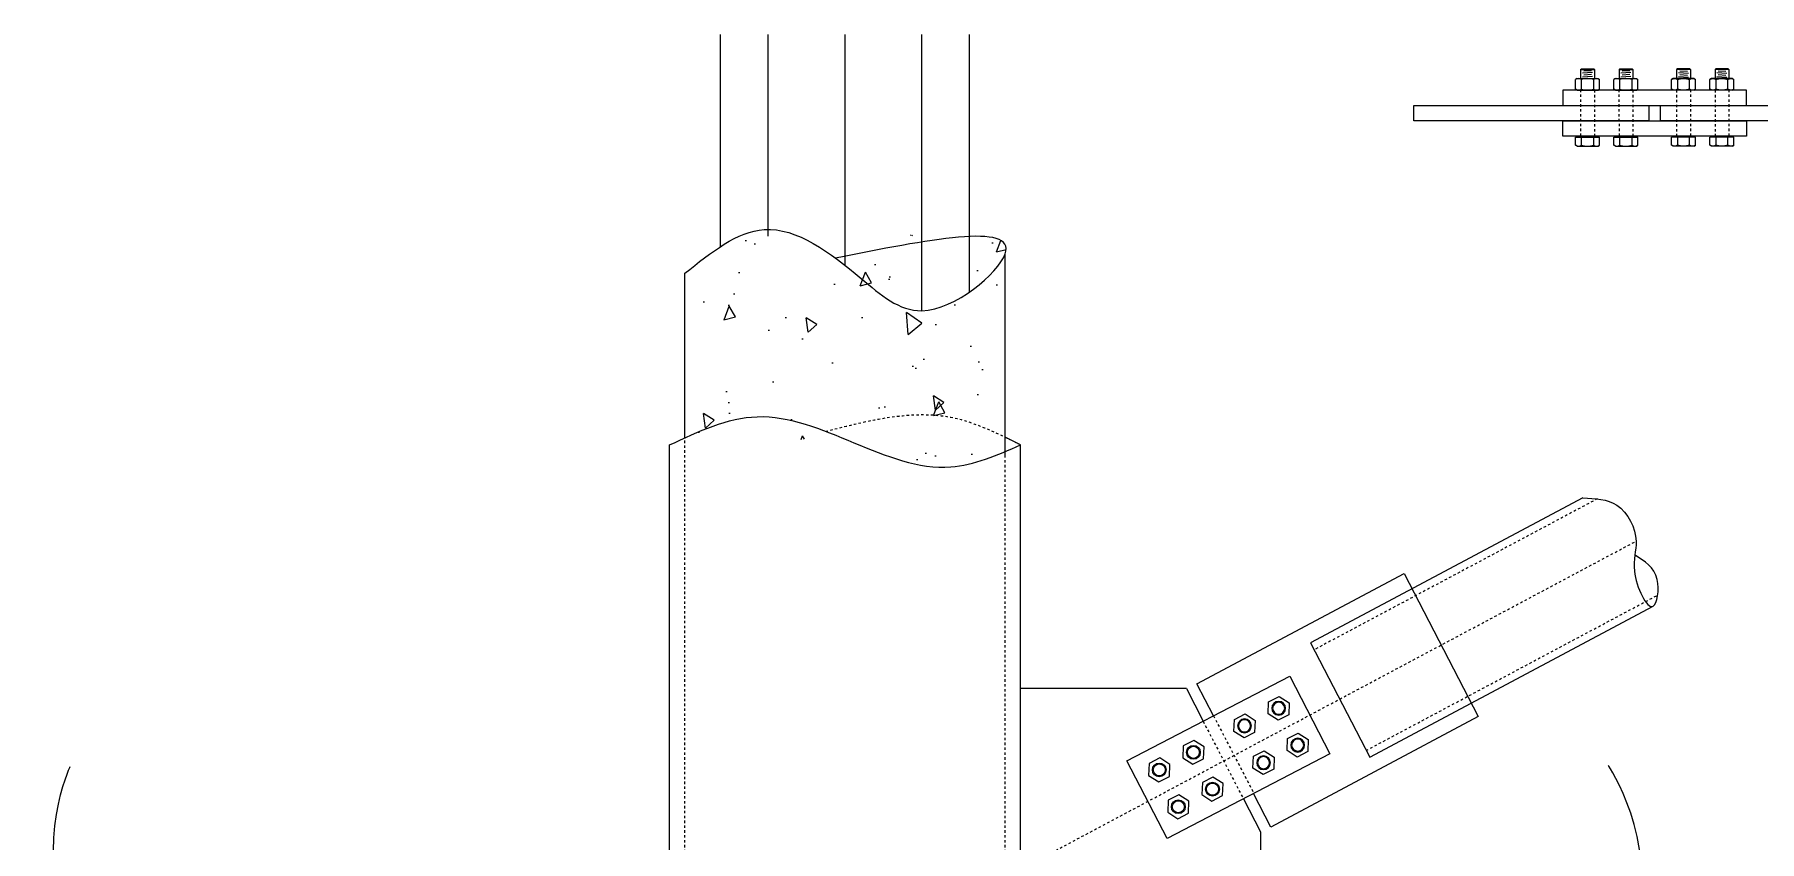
# Model space of a CAD drawing. Header units: millimetres. Extents: x -6949 to 305728, y -55091 to 76684.
# Drawn here: x 13944 to 16191, y -46802 to -45750 of the extents above; entities that cross this region are included whole.
import ezdxf

# ---------------------------------------------------------------- set-up
doc = ezdxf.new("R2010")
doc.units = ezdxf.units.MM
doc.linetypes.add('Tratto', pattern=[6.35, 3.175, -3.175])
for name, color, linetype, lineweight in [('armatura', 1, 'Continuous', 15), ('bulloni', 5, 'Continuous', 18), ('S-BEAM', 5, 'Continuous', 18), ('S-COLS', 7, 'Continuous', 18), ('S-FSTN', 7, 'Continuous', 18), ('tratteggio', 7, 'Tratto', 15)]:
    doc.layers.add(name, color=color, linetype=linetype, lineweight=lineweight)
pattern_1 = [(97.99999999999994, (-2529.10796275881, 7203.966816615539), (133.7503869756615, 124.7242640742402), [19.05, -209.55]), (42.99999999999998, (-2529.10796275881, 7203.966816615539), (-165.5653578596747, 101.6510164397211), [15.24, -167.64058417]), (148.4514447, (-2517.962132493709, 7214.3604714881), (-31.81496541808689, 226.3752749455984), [16.1900088, -178.0902446]), (94.18419999999993, (-2566.859719893057, 7237.958651418572), (212.6308214575585, 173.3191781519976), [28.575, -314.3249999999999]), (144.63555761, (-2549.140518512422, 7252.401919632241), (-25.01907201273977, 341.9860465484119), [24.28502314, -267.13560816]), (39.18415117000006, (-2566.859719893057, 7237.958651418572), (-25.01907199466581, 341.9860465502691), [22.85996707, -251.45973192]), (68.99999999999997, (-2540.425863207978, 7248.336571284941), (177.4476824217981, 44.24267626722601), [19.05, -209.55]), (13.99999999999999, (-2540.425863207978, 7248.336571284941), (-95.52470523653865, 169.1736630259935), [15.24, -167.64]), (119.451445, (-2525.638556305397, 7252.023460935416), (81.92297625256279, 213.4163396781142), [16.1900088, -178.0899376]), (85.49999999999999, (-2529.10796275881, 7203.966816615539), (-60.76996064075318, 58.87364395551975), [0, -165.608, 0, -170.18, 0, -168.275]), (55.49999999999997, (-2529.10796275881, 7203.966816615539), (-29.73759449722127, 116.6905752081068), [0, -97.02799999999999, 0, -161.798, 0, -64.135]), (15.49999999999997, (-2567.008858564184, 7161.873607410846), (94.98510361520712, 96.93017124016839), [0, -63.49999999999999, 0, -198.12, 0, -262.8899999999999]), (5.499999999999974, (-2584.004775965708, 7142.997728843722), (80.2222037187988, 127.0950780119338), [0, -82.55, 0, -131.572, 0, -186.69])]

# ---------------------------------------------------------------- blocks, each defined once
blk = doc.blocks.new('*U59')
at = {"layer": 'bulloni'}
blk.add_lwpolyline([(-15.58845726812069, 0), (-7.794228634058527, -13.5), (7.794228634058527, -13.5), (15.58845726812069, 0), (7.794228634058527, 13.5), (-7.794228634058527, 13.5)], close=True, dxfattribs=at)
for radius in [9, 7.875]:
    blk.add_circle((3.637978807091713e-12, -7.275957614183426e-12), radius, dxfattribs=at)
blk = doc.blocks.new('*U60')
at = {"color": 0, "linetype": 'ByBlock', "lineweight": -2, "transparency": 16777216}
for p in [(0, 0), (50.00000000000364, 0), (-3.30654635769863e-15, -54.00000000001268), (50.00000000000364, -54.00000000001268)]:
    blk.add_blockref('*U59', p, dxfattribs=at)
blk = doc.blocks.new('*U61')
at = {"layer": 'bulloni'}
blk.add_lwpolyline([(-15.58845726812069, 0), (-7.794228634058527, -13.5), (7.794228634058527, -13.5), (15.58845726812069, 0), (7.794228634058527, 13.5), (-7.794228634058527, 13.5)], close=True, dxfattribs=at)
for radius in [9, 7.875]:
    blk.add_circle((3.637978807091713e-12, -7.275957614183426e-12), radius, dxfattribs=at)
blk = doc.blocks.new('*U62')
at = {"color": 0, "linetype": 'ByBlock', "lineweight": -2, "transparency": 16777216}
for p in [(0, 0), (50.00000000000364, 0), (-3.30654635769863e-15, -54.00000000001268), (50.00000000000364, -54.00000000001268)]:
    blk.add_blockref('*U61', p, dxfattribs=at)
blk = doc.blocks.new('*U124')
at = {"layer": 'bulloni'}
for p, q in [((-9, 49.31435235408571), (-8, 50.31435235408571)), ((-9, 49.31435235408571), (-9, 37.68564764591429)), ((-9, 49.31435235408571), (9, 49.31435235408571)), ((-8, 50.31435235408571), (8, 50.31435235408571)), ((6.5, 45.42050889567327), (-6.5, 44.69341091231036)), ((5, 47.83661297451908), (-5, 47.27730683347181)), ((8, 50.31435235408571), (9, 49.31435235408571)), ((9, 49.31435235408571), (9, 37.68564764591429)), ((-13.69999999999709, 37.68564764591429), (-15.58845726811705, 36.42924764591589)), ((-15.58845726811705, 23.94204764591996), (-15.58845726811705, 36.42924764591589)), ((-13.69999999999709, 22.68564764591429), (-15.58845726811705, 23.94204764591996)), ((-13.69999999999709, 37.68564764591429), (13.69999999999709, 37.68564764591429)), ((-13.69999999999709, 22.68564764591429), (13.69999999999709, 22.68564764591429)), ((-7.794228634054889, 23.94204764591996), (-7.794228634054889, 36.42924764591589)), ((6.5, 40.42050889567327), (-6.5, 39.69341091231036)), ((5, 42.83661297451908), (-5, 42.27730683347181)), ((7.794228634062165, 36.42924764591589), (7.794228634062165, 23.94204764591996)), ((13.69999999999709, 37.68564764591429), (15.58845726812433, 36.42924764591589)), ((13.69999999999709, 22.68564764591429), (15.58845726812433, 23.94204764591996)), ((15.58845726812433, 23.94204764591996), (15.58845726812433, 36.42924764591589)), ((-15.58845726811705, -38.81435235408571), (15.58845726812433, -38.81435235408571)), ((-15.58845726811705, -49.05795235408732), (-15.58845726811705, -38.81435235408571)), ((-12.5, -38.31435235408571), (12.5, -38.31435235408571)), ((-12.5, -38.81435235408571), (-12.5, -38.31435235408571)), ((-7.794228634054889, -49.05795235408732), (-7.794228634054889, -38.81435235408571)), ((7.794228634062165, -38.81435235408571), (7.794228634062165, -49.05795235408732)), ((12.5, -38.81435235408571), (12.5, -38.31435235408571)), ((15.58845726812433, -49.05795235408732), (15.58845726812433, -38.81435235408571)), ((-13.69999999999709, -50.31435235408571), (-15.58845726811705, -49.05795235408732)), ((-13.69999999999709, -50.31435235408571), (13.70000000000437, -50.31435235408571)), ((13.70000000000437, -50.31435235408571), (15.58845726812433, -49.05795235408732))]:
    blk.add_line(p, q, dxfattribs=at)
at = {"layer": 'bulloni', "linetype": 'Tratto'}
for points in [[(-9, 22.68564764591429), (-9.1953989747999, 23.17007185387774), (-9, -37.31435235408571)], [(9, 22.68564764591429), (9, 22.68564764591429), (9, -37.31435235408571)]]:
    blk.add_lwpolyline(points, dxfattribs=at)
at = {"layer": 'bulloni'}
for centre, radius, start, end in [((-11.69134295108961, 31.01339320465922), 6.672254441261562, 54.26214708348375, 125.7378529165163), ((-11.69134295108961, 29.35790208717663), 6.672254441261562, 234.2621470834837, 305.7378529165162), ((0, 12.88122988087707), 24.80441776504056, 71.68581878839565, 108.3141812116044), ((0, 47.49006541095878), 24.80441776504056, 251.6858187883957, 288.3141812116044), ((11.69134295108961, 31.01339320465922), 6.672254441261839, 54.26214708348375, 125.7378529165163), ((11.69134295108961, 29.35790208717663), 6.672254441261839, 234.2621470834837, 305.7378529165162), ((-10, -37.31435235408571), 1, 270, 0), ((10, -37.31435235408571), 1, 180, 270), ((-11.69134295108961, -43.64209791282337), 6.672254441261562, 234.2621470834837, 305.7378529165162), ((0, -25.50993458904122), 24.80441776504056, 251.6858187883957, 288.3141812116044), ((11.69134295108961, -43.64209791282337), 6.672254441261839, 234.2621470834837, 305.7378529165162)]:
    blk.add_arc(centre, radius, start, end, dxfattribs=at)
blk = doc.blocks.new('*U125')
at = {"color": 0, "linetype": 'ByBlock', "lineweight": -2, "transparency": 16777216}
for p in [(0, 0), (50.00000000000546, 0)]:
    blk.add_blockref('*U124', p, dxfattribs=at)
blk = doc.blocks.new('*U126')
at = {"layer": 'bulloni'}
for p, q in [((-9, 49.31435235408571), (-8, 50.31435235408571)), ((-9, 49.31435235408571), (-9, 37.68564764591429)), ((-9, 49.31435235408571), (9, 49.31435235408571)), ((-8, 50.31435235408571), (8, 50.31435235408571)), ((6.5, 45.42050889567327), (-6.5, 44.69341091231036)), ((5, 47.83661297451908), (-5, 47.27730683347181)), ((8, 50.31435235408571), (9, 49.31435235408571)), ((9, 49.31435235408571), (9, 37.68564764591429)), ((-13.69999999999709, 37.68564764591429), (-15.58845726811705, 36.42924764591589)), ((-15.58845726811705, 23.94204764591996), (-15.58845726811705, 36.42924764591589)), ((-13.69999999999709, 22.68564764591429), (-15.58845726811705, 23.94204764591996)), ((-13.69999999999709, 37.68564764591429), (13.69999999999709, 37.68564764591429)), ((-13.69999999999709, 22.68564764591429), (13.69999999999709, 22.68564764591429)), ((-7.794228634054889, 23.94204764591996), (-7.794228634054889, 36.42924764591589)), ((6.5, 40.42050889567327), (-6.5, 39.69341091231036)), ((5, 42.83661297451908), (-5, 42.27730683347181)), ((7.794228634062165, 36.42924764591589), (7.794228634062165, 23.94204764591996)), ((13.69999999999709, 37.68564764591429), (15.58845726812433, 36.42924764591589)), ((13.69999999999709, 22.68564764591429), (15.58845726812433, 23.94204764591996)), ((15.58845726812433, 23.94204764591996), (15.58845726812433, 36.42924764591589)), ((-15.58845726811705, -38.81435235408571), (15.58845726812433, -38.81435235408571)), ((-15.58845726811705, -49.05795235408732), (-15.58845726811705, -38.81435235408571)), ((-12.5, -38.31435235408571), (12.5, -38.31435235408571)), ((-12.5, -38.81435235408571), (-12.5, -38.31435235408571)), ((-7.794228634054889, -49.05795235408732), (-7.794228634054889, -38.81435235408571)), ((7.794228634062165, -38.81435235408571), (7.794228634062165, -49.05795235408732)), ((12.5, -38.81435235408571), (12.5, -38.31435235408571)), ((15.58845726812433, -49.05795235408732), (15.58845726812433, -38.81435235408571)), ((-13.69999999999709, -50.31435235408571), (-15.58845726811705, -49.05795235408732)), ((-13.69999999999709, -50.31435235408571), (13.70000000000437, -50.31435235408571)), ((13.70000000000437, -50.31435235408571), (15.58845726812433, -49.05795235408732))]:
    blk.add_line(p, q, dxfattribs=at)
at = {"layer": 'bulloni', "linetype": 'Tratto'}
for points in [[(-9, 22.68564764591429), (-9.1953989747999, 23.17007185387774), (-9, -37.31435235408571)], [(9, 22.68564764591429), (9, 22.68564764591429), (9, -37.31435235408571)]]:
    blk.add_lwpolyline(points, dxfattribs=at)
at = {"layer": 'bulloni'}
for centre, radius, start, end in [((-11.69134295108961, 31.01339320465922), 6.672254441261562, 54.26214708348375, 125.7378529165163), ((-11.69134295108961, 29.35790208717663), 6.672254441261562, 234.2621470834837, 305.7378529165162), ((0, 12.88122988087707), 24.80441776504056, 71.68581878839565, 108.3141812116044), ((0, 47.49006541095878), 24.80441776504056, 251.6858187883957, 288.3141812116044), ((11.69134295108961, 31.01339320465922), 6.672254441261839, 54.26214708348375, 125.7378529165163), ((11.69134295108961, 29.35790208717663), 6.672254441261839, 234.2621470834837, 305.7378529165162), ((-10, -37.31435235408571), 1, 270, 0), ((10, -37.31435235408571), 1, 180, 270), ((-11.69134295108961, -43.64209791282337), 6.672254441261562, 234.2621470834837, 305.7378529165162), ((0, -25.50993458904122), 24.80441776504056, 251.6858187883957, 288.3141812116044), ((11.69134295108961, -43.64209791282337), 6.672254441261839, 234.2621470834837, 305.7378529165162)]:
    blk.add_arc(centre, radius, start, end, dxfattribs=at)
blk = doc.blocks.new('*U127')
at = {"color": 0, "linetype": 'ByBlock', "lineweight": -2, "transparency": 16777216}
for p in [(0, 0), (50.00000000000546, 0)]:
    blk.add_blockref('*U126', p, dxfattribs=at)

msp = doc.modelspace()

# ---------------------------------------------------------------- hatches: boundary and pattern name
h = msp.add_hatch()
h.set_pattern_fill('AR-CONC', color=256, angle=47.99999999999998)
h.set_pattern_definition(pattern_1)
edge = h.paths.add_edge_path()
edge.add_spline(control_points=[(15208.50048000448, -46266.63937285326), (15222.09886782383, -46272.30455968573), (15247.21976428899, -46291.84329510768), (15050.15937921183, -46347.11459808906), (14934.48679109137, -46210.86850099066), (14810.5400555286, -46267.17219773517), (14771.5004799999, -46284.90620590911)], knot_values=[0, 0, 0, 0, 45.40762748929205, 140.6166082208578, 401.1580139626918, 520.9526918642199, 520.9526918642199, 520.9526918642199, 520.9526918642199], degree=3, periodic=0)
edge.add_spline(control_points=[(14969.81767852837, -46268.91999835357), (15009.18740156934, -46255.55472249691), (15070.98226224532, -46234.57653683382), (15184.46259201805, -46256.62501465798), (15208.50048000448, -46266.63937285326)], knot_values=[520.9526918642199, 520.9526918642199, 520.9526918642199, 520.9526918642199, 661.8701943812187, 742.137317059071, 742.137317059071, 742.137317059071, 742.137317059071], degree=3, periodic=0)
edge.add_line((15208.50048000448, -46266.63937285326), (15208.50048000448, -46036.04621421178))
edge.add_spline(control_points=[(15208.50048000448, -46036.04621421179), (15199.53422842253, -46060.96842643239), (15105.44420256567, -46141.88559912519), (15008.6282126641, -46055.41744661103), (14900.44190752824, -45973.68301111698), (14825.57998063959, -46033.85059132047), (14791.5004799999, -46061.24076377867)], knot_values=[0, 3.080913302255794e-11, 3.080913302255794e-11, 3.080913302255794e-11, 131.2395490403192, 220.7361039430126, 362.0852820981834, 480.2025657033868, 480.2025657033868, 480.2025657033868, 480.2025657033868], degree=3, periodic=0)
edge.add_line((14791.5004799999, -46061.24076377867), (14791.5004799999, -46275.89583810835))
h = msp.add_hatch()
h.set_pattern_fill('AR-CONC', color=256, angle=47.99999999999998)
h.set_pattern_definition(pattern_1)
edge = h.paths.add_edge_path()
edge.add_spline(control_points=[(15052.68787754383, -46093.06754652664), (15067.47519454863, -46103.21993018938), (15093.52012831656, -46115.2552875324), (15125.19971134061, -46105.81959979999), (15137.93787754497, -46099.79551907209)], knot_values=[296.9434305999085, 296.9434305999085, 296.9434305999085, 296.9434305999085, 348.9630166630676, 385.4239193755278, 385.4239193755278, 385.4239193755278, 385.4239193755278], degree=3, periodic=0)
edge.add_line((15137.93787754497, -46099.79551907209), (15137.93787754497, -46015.16120781993))
edge.add_spline(control_points=[(15137.93787754497, -46015.16120781993), (15113.25395696884, -46017.84314789868), (15083.91009735671, -46022.82527220691), (15052.68787754383, -46028.73457055704)], knot_values=[599.1185761200541, 599.1185761200541, 599.1185761200541, 599.1185761200541, 659.9619776189662, 659.9619776189662, 659.9619776189662, 659.9619776189662], degree=3, periodic=0)
edge.add_line((15052.68787754383, -46028.73457055704), (15052.68787754383, -46093.06754652664))
edge = h.paths.add_edge_path()
edge.add_spline(control_points=[(15137.93787754497, -46099.79551907209), (15149.35127660461, -46094.39794172761), (15160.51073902364, -46087.28567950423), (15170.50048000448, -46079.54500591102)], knot_values=[385.4239193755278, 385.4239193755278, 385.4239193755278, 385.4239193755278, 418.0928943327669, 418.0928943327669, 418.0928943327669, 418.0928943327669], degree=3, periodic=0)
edge.add_line((15170.50048000448, -46079.54500591102), (15170.50048000448, -46013.03731230591))
edge.add_spline(control_points=[(15170.50048000442, -46013.03731230591), (15160.97936045217, -46013.0872576009), (15150.01652151326, -46013.84884744122), (15137.93787754497, -46015.16120781993)], knot_values=[569.345923827709, 569.345923827709, 569.345923827709, 569.345923827709, 599.1185761200541, 599.1185761200541, 599.1185761200541, 599.1185761200541], degree=3, periodic=0)
edge.add_line((15137.93787754497, -46015.16120781993), (15137.93787754497, -46099.79551907209))
edge = h.paths.add_edge_path()
edge.add_spline(control_points=[(15170.50048000448, -46079.54500591102), (15189.4927970334, -46064.82857560702), (15225.44782808538, -46023.45886541584), (15199.00800300427, -46012.88776932016), (15170.50048000442, -46013.03731230591)], knot_values=[418.0928943327669, 418.0928943327669, 418.0928943327669, 418.0928943327669, 480.2025657033868, 569.345923827709, 569.345923827709, 569.345923827709, 569.345923827709], degree=3, periodic=0)
edge.add_line((15170.50048000448, -46013.03731230591), (15170.50048000448, -46079.54500591102))
edge = h.paths.add_edge_path()
edge.add_spline(control_points=[(15052.68787754383, -46028.73457055705), (15031.60396134053, -46032.72503478352), (15009.66349283495, -46037.13830027032), (14987.72302432937, -46041.55156575712)], knot_values=[659.9619776189662, 659.9619776189662, 659.9619776189662, 659.9619776189662, 701.0486519943026, 701.0486519943026, 701.0486519943026, 701.0486519943026], degree=3, periodic=0)
edge.add_spline(control_points=[(14791.5004799999, -46061.24076377867), (14825.57998063959, -46033.85059132047), (14900.44190752824, -45973.68301111698), (14992.50098272241, -46043.23337179942), (15042.03450906189, -46085.75336748429), (15052.68787754383, -46093.06754652664)], knot_values=[0, 0, 0, 0, 118.1172836052034, 259.4664617603742, 296.9434305999085, 296.9434305999085, 296.9434305999085, 296.9434305999085], degree=3, periodic=0)
edge.add_line((15052.68787754383, -46093.06754652664), (15052.68787754383, -46028.73457055705))

# ---------------------------------------------------------------- linework, layer by layer
for points in [[(15935.12979649717, -45842.38909555154), (16174.12979648885, -45842.38909555154), (16174.12979648885, -45822.38909555154), (15935.12979649717, -45822.38909555154), (15935.12979649717, -45842.38909555154)], [(15740.95749850862, -45842.38909555154), (16046.9574985084, -45842.38909555154), (16046.9574985084, -45862.38909555154), (15740.95749850862, -45862.38909555154), (15740.95749850862, -45842.38909555154)], [(16062.12979649313, -45842.38909555154), (16368.12979649291, -45842.38909555154), (16368.12979649291, -45862.38909555154), (16062.12979649313, -45862.38909555154), (16062.12979649313, -45842.38909555154)], [(15935.12979649717, -45862.38909555154), (16174.12979648885, -45862.38909555154), (16174.12979648885, -45882.38909555154), (15935.12979649717, -45882.38909555154), (15935.12979649717, -45862.38909555154)], [(15208.50048000448, -46299.2865023687), (15208.50048000448, -46036.04621421178)], [(14791.5004799999, -46275.89554140651), (14791.5004799999, -46061.24076377867)], [(15228.50048000448, -46284.90620590912), (15208.50048000448, -46275.02736916013)], [(14771.5004799999, -46834.86855975664), (14771.5004799999, -46284.90620590911)], [(15228.50048000448, -46821.46985911651), (15228.50048000448, -46284.90620590912)], [(15479.93518983893, -46637.95049709548), (15458.35528305151, -46596.42280871278), (15728.37832725167, -46452.41051155992)], [(15728.37832725167, -46452.41051155992), (15824.7725369283, -46638.97995262896), (15554.74949272814, -46782.99224978183), (15532.06305949573, -46739.33519699328)], [(15444.61528900294, -46602.50758280947), (15228.50035999548, -46602.50758280946)]]:
    msp.add_lwpolyline(points)
for points in [[(14791.5004799999, -46061.24076377867), (14894.89503629034, -46004.13333505196), (15021.01340120501, -46067.9592560903), (15100.04757655149, -46109.95011779557), (15208.50048000448, -46036.04621421178), (14987.72302432937, -46041.55156575712)], [(14771.5004799999, -46284.90620590911), (14885.50085151701, -46248.10022613012), (15137.69429634267, -46313.52415518438), (15228.50048000448, -46284.90620590912)], [(15960.86457141057, -46354.01037350466), (16005.29074690089, -46363.4532497717), (16030.31242476204, -46410.36889350935), (16028.1033765538, -46449.45250834458), (16052.49516031396, -46495.18710069954), (16057.7830909699, -46460.19713867197), (16028.91754258905, -46428.64469187847)]]:
    msp.add_spline(points, degree=3)
for points in [[(14063.59822502138, -47231.47741903905), (14160.49589534183, -47121.02026310151), (13898.02823398318, -46901.31980968239), (13990.73307335514, -46704.25742255541), (13990.73307335514, -46704.25742255541)], [(16034.50991240004, -47229.91810513798), (15864.96415786644, -47119.46094920044), (16127.43181922509, -46899.76049578132), (15994.04665921158, -46702.69810865433), (15994.04665921158, -46702.69810865433)]]:
    msp.add_open_spline(points, degree=3)
at = {"layer": 'armatura'}
for points in [[(14837.84534397171, -46026.39708246629), (14837.84534397171, -45749.95208447571)], [(14899.76682785842, -46003.96927781731), (14899.783094485, -45749.95208447571)], [(14899.783094485, -46012.93866583155), (14899.783094485, -45749.95208447571)], [(15000.00048000222, -46050.88326500815), (15000.00048000222, -45749.95208447571)], [(15100.21786551943, -46109.94646828806), (15100.21786551943, -45749.9459510017)], [(15162.12236912093, -46085.68986085227), (15162.15561603272, -45749.95208447571)]]:
    msp.add_lwpolyline(points, dxfattribs=at)
at = {"layer": 'S-BEAM'}
for p, q in [((15960.86457141056, -46354.01037350466), (15606.3812849182, -46543.06813537559)), ((15683.35999855892, -46692.05919641901), (16052.49516031388, -46495.18710069959)), ((15606.3812849182, -46543.06813537559), (15683.3599985589, -46692.05919641901))]:
    msp.add_line(p, q, dxfattribs=at)
at = {"layer": 'S-COLS'}
msp.add_line((15228.50047999989, -46834.86855975664), (15228.50047999989, -46284.90620591112), dxfattribs=at)
at = {"layer": 'S-FSTN'}
for p, q in [((15444.61528900294, -46602.50758280947), (15466.6269551435, -46644.86613520145)), ((15518.85558270647, -46746.19847614772), (15541.00949867957, -46789.07702387852)), ((15541.00949867479, -46789.07702387852), (15541.00949867479, -46834.86855975661))]:
    msp.add_line(p, q, dxfattribs=at)
msp.add_lwpolyline([(15631.54852032725, -46687.63747301541), (15419.47283456907, -46797.84282536645), (15367.14454931604, -46696.56227164326), (15579.22023507422, -46586.35691929222)], close=True, dxfattribs=at)
at = {"layer": 'tratteggio'}
for p, q in [((15979.85897016311, -46355.21336047083), (15610.97187719631, -46551.95315283022)), ((15000.00060000469, -46959.86855975661), (16030.31242476204, -46410.36889350934)), ((15678.65411603011, -46683.23566710103), (16058.50865928814, -46480.64656763888))]:
    msp.add_line(p, q, dxfattribs=at)
for points in [[(14791.5004799999, -46834.86855975664), (14791.5004799999, -46275.89554140651)], [(15208.50048000448, -46834.86855975664), (15208.50048000448, -46299.2865023687)], [(15479.93518983893, -46637.95049709548), (15532.50146861247, -46739.10737723632)], [(15466.37440953202, -46644.99737079312), (15518.85558270647, -46746.19847614772)]]:
    msp.add_lwpolyline(points, dxfattribs=at)
msp.add_spline([(15228.50048000448, -46284.90620590912), (15140.4201478635, -46249.73041727091), (14975.39750883868, -46267.44800273061)], degree=3, dxfattribs=at)

# ---------------------------------------------------------------- block references
msp.add_blockref('*U125', (15967.12979649716, -45845.07474319745))
at = {"xscale": -1}
msp.add_blockref('*U127', (16142.12979648886, -45845.07474319745), dxfattribs=at)
at = {"xscale": -1, "rotation": 27.32389092748413}
msp.add_blockref('*U62', (15564.81931403053, -46628.19789940424), dxfattribs=at)
at = {"rotation": 27.3238909274815}
msp.add_blockref('*U60', (15409.34477981369, -46708.5264074643), dxfattribs=at)

doc.saveas('drawing.dxf')
